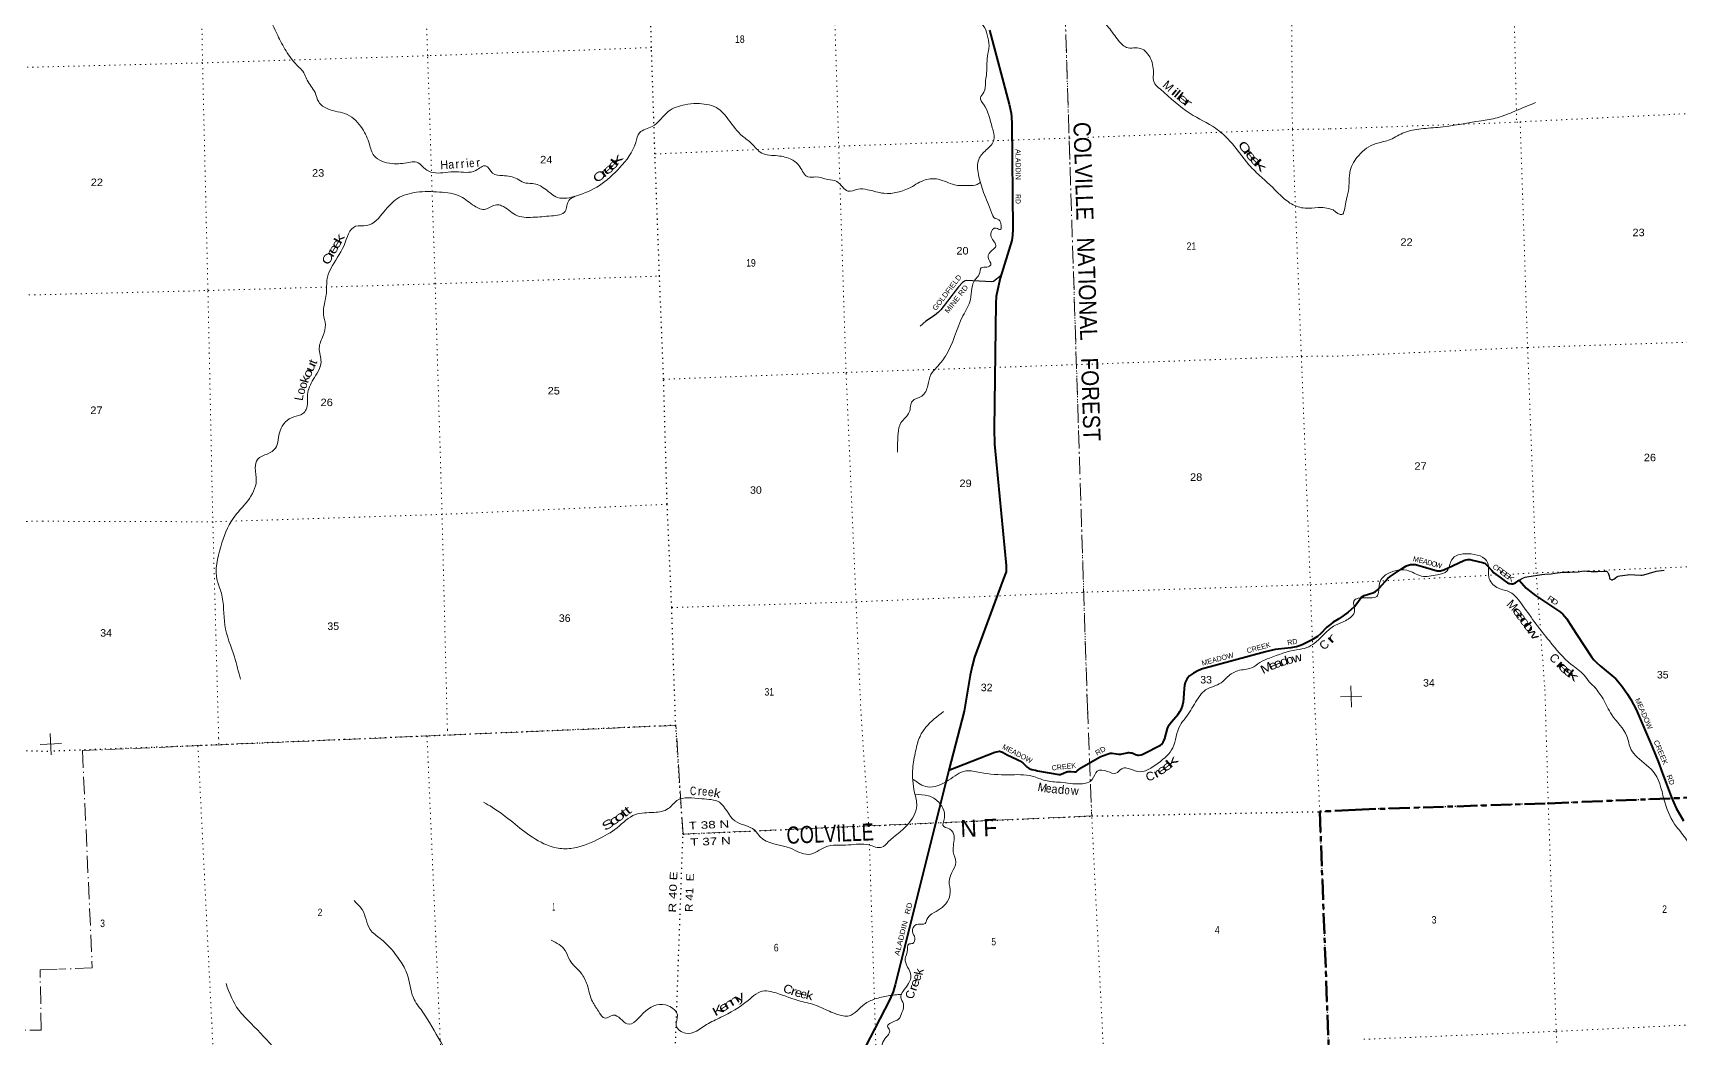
# Model space of a CAD drawing. Header units: feet. Extents: x 727543 to 978287, y 379550 to 572970.
# Drawn here: x 791035 to 829550, y 466786 to 490263 of the extents above; entities that cross this region are included whole.
import ezdxf
from ezdxf.enums import TextEntityAlignment as Align

# ---------------------------------------------------------------- set-up
doc = ezdxf.new("R2010")
doc.units = ezdxf.units.FT
doc.header["$LTSCALE"] = 80
for name, pattern in [('DOT_DASHED', [7.7, 5, -1.2, 0.3, -1.2]), ('DOTTED', [1.5, 0.3, -1.2]), ('LONG_DASH_SHORT_DASH', [9.9, 6, -1.2, 1.5, -1.2])]:
    doc.linetypes.add(name, pattern=pattern)
for name, color, linetype, lineweight in [('11', 7, 'LONG_DASH_SHORT_DASH', 60), ('26', 7, 'Continuous', 40), ('29', 7, 'Continuous', 25), ('39', 7, 'Continuous', 13), ('4', 7, 'Continuous', 13), ('44', 7, 'DOT_DASHED', 13), ('6', 7, 'DOTTED', 25), ('7', 7, 'DOTTED', 13)]:
    doc.layers.add(name, color=color, linetype=linetype, lineweight=lineweight)
for name, color, linetype in [('27', 7, 'Continuous'), ('30', 7, 'Continuous'), ('41', 7, 'Continuous')]:
    doc.layers.add(name, color=color, linetype=linetype)

msp = doc.modelspace()

# ---------------------------------------------------------------- linework, layer by layer
at = {"layer": '11'}
for points in [[(821975.91, 472102.49), (826487.96, 472250.54), (831852.9, 472467.31), (837131.86, 472699.43), (837024.85, 475314.86)], [(821975.91, 472102.49), (821143.51, 472056.31), (822353.83, 440198.07), (823165.98, 440220.41)]]:
    msp.add_lwpolyline(points, dxfattribs=at)
at = {"layer": '26'}
msp.add_line((812824.27, 474409.41), (812466.46, 473026.82), dxfattribs=at)
for points in [[(813419.64, 490331.18), (813874.42, 488595.59), (813924.06, 488385.84), (813934.73, 488302.93), (813941.37, 488137.96), (813962.06, 485673.21), (813952.34, 485525.42), (813939.59, 485413.09), (813669.49, 484528.84), (813605.05, 484251.23), (813574.85, 484100.14), (813565.18, 483946.75), (813522.54, 481003.25), (813535.49, 480647.92), (813808.76, 477808.28), (813804.43, 477662.4), (813737, 477486.86), (813068.23, 475664.96), (813008.46, 475459.49), (812961.12, 475248.61), (812824.27, 474409.41)], [(821804.15, 476722.49), (821954.3, 476850.85), (822011.69, 476923.39), (822050.28, 476980.08), (822108.36, 477059.41), (822141.58, 477089.64), (822178.84, 477111.98), (822386.68, 477173.92), (822437.61, 477198.45), (822488.96, 477237.74), (822541.98, 477292.63), (822732.27, 477505.56), (822788.01, 477555.11), (823047.63, 477722.92), (823156.54, 477793.89), (823189.13, 477811.96), (823216.95, 477821.09), (823269.22, 477833.81), (823315.88, 477836.96), (823345.67, 477836.24), (823380.07, 477833.18), (823405, 477826.39), (823493.09, 477805.4), (823891.14, 477690.11), (823921.54, 477684.33), (823944.19, 477684.33), (823968.36, 477687.35), (824047.84, 477713.85), (824262.52, 477810.4), (824512.78, 477928.42), (824561.17, 477943.52), (824607.99, 477951.07), (824660.85, 477948.05), (824716.39, 477939.67), (824947.07, 477883.82), (824977.27, 477876.27), (825008.99, 477862.67), (825013.52, 477858.13), (825022.59, 477852.09), (825039.2, 477835.46), (825060.34, 477812.79), (825167.74, 477690.83), (825217.42, 477640.51), (825355.05, 477537.76), (825477.95, 477441.78), (825533.43, 477408.63), (825576.13, 477391.91), (825589.72, 477388.89), (825628.99, 477385.87), (825659.2, 477385.87), (825680.34, 477391.91), (825698.47, 477397.96), (825719.25, 477409.14), (825805.89, 477464.62)], [(825805.89, 477464.62), (825975.82, 477283.34), (826047.9, 477221.13), (826187.99, 477108.81), (826775.02, 476718.12), (826830.94, 476669.62), (826877.44, 476621.63), (826924.49, 476561.76), (827005.27, 476441.59), (827159.73, 476198.19), (827501.08, 475672.43), (827553.3, 475606.12), (827617.01, 475544.22), (827707.7, 475467.46), (828072.59, 475159.58), (828117.33, 475106.67), (828215.16, 474983.24)], [(821804.15, 476722.49), (821694.08, 476631.34), (821589.53, 476561.28), (821459.27, 476485.29), (821399.35, 476443.35), (821307.85, 476367.97), (821160.95, 476210.16), (821088.63, 476148.52), (820952.23, 476061.74), (820749.77, 475964.92), (820689.51, 475942.14), (820598.44, 475912.65), (820542.19, 475899.25), (820468.3, 475886.2), (820171.19, 475857.71), (820097.53, 475848.33), (819876.54, 475793.38), (818379.18, 475385.98), (818289.14, 475351.09), (818186.32, 475297.53), (818099.3, 475233.74), (818044.35, 475166.2), (817996.62, 475074.52), (817977.38, 475005.38), (817967.78, 474933.41), (817947.04, 474598.25)], [(828215.16, 474983.24), (828343.54, 474802.92), (828419.42, 474681.91), (828543.62, 474447.22), (828922.23, 473571.38), (829078.72, 473186.86), (829131.28, 473030.37), (829370.06, 472384.7), (829484.31, 472135.91), (829653.72, 471842.64)], [(812466.46, 473026.82), (813537.6, 473443.62), (813619.23, 473465.2), (813651.32, 473466.66), (813676.33, 473462.02), (813718.41, 473447.68), (813828.1, 473385.85), (814049.33, 473283.52), (814127.53, 473241.17), (814169.83, 473216.36), (814193.34, 473197), (814300.38, 473095.23), (814324.25, 473077.75), (814342.67, 473066.77), (814358.72, 473059.47), (814404.66, 473044.15), (814492.91, 473022.25), (814542.32, 473011.69), (815037.3, 472926.29), (815067.92, 472924.76), (815082.51, 472927.75), (815096.37, 472932.86), (815199.2, 472978.83), (815217.43, 472985.93), (815230.56, 472990.51), (815245.5, 472993.06), (815269.2, 472995.62), (815301.66, 472997.44), (815326.15, 472995.33), (815402.66, 472986.86), (815415.78, 472986.13), (815431.35, 472988.45), (815449.33, 472996.35), (815464.65, 473008.03), (815514.24, 473052.54), (815531.95, 473064.28), (815992.27, 473331.66), (816023.78, 473348.13), (816060.1, 473363.04), (816219.44, 473418.86), (816237.67, 473423.97), (816255.55, 473425.97), (816269.76, 473426.89), (816287.99, 473425.43), (816431.29, 473402.44), (816468.33, 473400.16), (816492.55, 473401.71), (816522.45, 473406.09), (816640.91, 473433.75), (816662.11, 473436.38), (816678.51, 473437.47), (816714.61, 473434.19), (816749.25, 473427.98), (816773.68, 473421.77), (816789.01, 473416.67), (816834.58, 473394.42), (816864.11, 473383.83), (816883.44, 473379.82), (816913.13, 473379.45), (816966.21, 473385.29), (816984.81, 473389.31), (817003.41, 473397.7), (817036.95, 473413.75), (817416.9, 473614.42), (817437.32, 473629.01), (817455.89, 473648.7), (817479.62, 473681.55), (817495.66, 473710.74), (817516.72, 473769.79), (817584.24, 474000.2), (817605.77, 474052.98), (817623.28, 474083.63), (817676.33, 474154.58), (817830.14, 474337.13), (817872.69, 474395.95), (817887.27, 474417.84), (817909.15, 474461.62), (817929.57, 474521.46), (817947.04, 474598.25)], [(812466.46, 473026.82), (811205.62, 468007), (811160.09, 467843.36), (811085.15, 467661.8), (810393.95, 466325.09)]]:
    msp.add_lwpolyline(points, dxfattribs=at)
at = {"layer": '29'}
for points in [[(813687.91, 484589.13), (813512.02, 484448.37), (813452.25, 484440.1), (813324.26, 484451.77), (812873.19, 484473.94), (812831.91, 484460.69), (812788.02, 484431.33), (812693.08, 484326.34), (812281.21, 483792.09), (812222.87, 483731.24), (812128.33, 483659.13), (811926.88, 483520.55), (811791.2, 483410.58)], [(825805.89, 477464.62), (825849.56, 477492.59), (825912.94, 477526.42), (825947.67, 477538.51), (825984.92, 477547.93), (826342.49, 477603.04), (826406.06, 477608.78), (826556.19, 477614.64), (826644.7, 477628.43), (826770.06, 477651.1), (826818.39, 477657.14), (826993.09, 477654.37), (827189.18, 477666.97), (827276.06, 477679.85), (827333.45, 477682.87), (827393.86, 477679.85), (827435.37, 477677.54), (827491.39, 477672.01), (827641.04, 477667.2), (827797.86, 477679.06), (827832.21, 477680.19), (827851.85, 477675.66), (827868.46, 477665.83), (827886.59, 477645.43), (827901.38, 477617.79), (827913.02, 477571.38), (827920.57, 477524.53), (827924.34, 477511.68), (827930.39, 477501.86), (827943.98, 477489.77), (827959.84, 477481.46), (827972.68, 477477.68), (827980.23, 477477.68), (827990.05, 477478.43), (827999.2, 477481.76), (828021.01, 477491.28), (828093.5, 477545.69), (828110.12, 477555.51), (828123.71, 477561.55), (828162.23, 477569.87), (828340.46, 477596.94), (828374.05, 477598.21), (828653.09, 477584.23), (828688.26, 477587.02), (828722.57, 477594.81), (828992.14, 477674.59), (829015.58, 477680.19), (829201.29, 477700.19)]]:
    msp.add_lwpolyline(points, dxfattribs=at)
at = {"layer": '39'}
for points in [[(814129.47, 503222.31), (814208.4, 503105.6), (814365.63, 503007.75), (814445.6, 503036.79), (814457.32, 502931.95), (814670.81, 502787.45), (814735.73, 502490.13), (814954.66, 502422.72), (815235.65, 502199.57), (815300.7, 502015.59), (815387.93, 501834.4), (815620.11, 501617.67), (815790.81, 501188.37), (815762.37, 501074.06), (815841.72, 500827.83), (815788.88, 500599.35), (815568.01, 500488.6), (815498.85, 500380.99), (815451.1, 500181.03), (815562.8, 500111.98), (815679.44, 500134.18), (815695.13, 500031.49), (815559.68, 499557.33), (815500.15, 499288.15), (815464.05, 498985.36), (815392.74, 498646.96), (815189.65, 498372.88), (814943.55, 498054.82), (814957.85, 497933.88), (814940.56, 497730.9), (814856.35, 497531.71), (814954.45, 497387.32), (815064.91, 497002.51), (814981.74, 496772.99), (814954.7, 496559.56), (814934.83, 496372.69), (814954.44, 495980.73), (814841.29, 495798.76), (814472.9, 495504.87), (814259.76, 495463.19), (814154.91, 495334.13), (814029.48, 495214.49), (814071.53, 495110.68), (814086.45, 494971.54), (814190.55, 494888.07), (814280.5, 494745.42), (814305.88, 494655.21), (814389.13, 494530.55), (814347.87, 494318.66), (814205.03, 493882.7), (814082.67, 493791.49), (813972.51, 493698.68), (814002.5, 493475.06), (814012.07, 493139.42), (813992.49, 492885.77), (813867.55, 492810.67), (813604.43, 492692.4), (813580.73, 492558.01), (813653.52, 492443.11), (813538.48, 492374.42), (813346.54, 492305.13), (813139.83, 492136.16), (812931.16, 491847.72), (812946.51, 491579.07), (812885.94, 491340.21), (812790.85, 491104.22), (812907.01, 490847.1), (812988.39, 490659.64), (813269.3, 490438.51), (813363.85, 490221.13), (813405.21, 489961.46), (813369.03, 489719.39), (813343.81, 489277.32), (813321.23, 489110.59), (813286.87, 488874.65), (813202.16, 488748.3), (813272.03, 488600.92), (813481.43, 488047.46), (813521.46, 487767.51), (813341.52, 487526.59), (813162.9, 487305.97), (813156.78, 486955.63), (813278.67, 486532.75), (813462.82, 486065.45), (813552.63, 485926.85), (813616.15, 485904.73), (813680.16, 485809.77), (813669.01, 485663.67), (813574.6, 485700.92), (813488.64, 485669.65), (813452.59, 485599.61)], [(812919.58, 491454.89), (813417.07, 491435.25), (813766.1, 491410.73), (814093.24, 491199.27), (814442.62, 490988.58), (814854.96, 490713.24), (815622.11, 490597.76), (816034.65, 490551.12), (816208.41, 490385.02), (816431.25, 490087.03), (816625.15, 489923.64), (816949.84, 489900.32), (817184.82, 489661.43), (817250.51, 489283.18), (817258.05, 489123.55), (817414.02, 488944.71), (818111.74, 488377.55), (818706.62, 488033.56), (819040.81, 487735.32), (819487.12, 487179.82), (819780.52, 486890.31), (820018.9, 486669.75), (820280.72, 486415.58), (820556.47, 486226.65), (820884.59, 486162.97), (821177.41, 486183.09), (821350.39, 486156.61), (821455.96, 486130.15)], [(796465.89, 490840.39), (796739.22, 490252.68), (796929.99, 489886.8), (797176.54, 489547.11), (797391.64, 489297.42), (797453.14, 489157.85), (797635.2, 488868.58), (797721.73, 488648.91), (797931.74, 488488.09), (798389.81, 488353.97), (798743.31, 488024), (798907.66, 487661.26), (799018.18, 487391.81), (799437.49, 487207.79), (799831.28, 487235.4), (799978.53, 487250.54), (800248.36, 487057.37), (800683.63, 486997.34), (800937.98, 487018.17), (801400.44, 487050.15), (801625.49, 487157), (801791.37, 486984.56), (802026.19, 486925.79), (802368.87, 486850.46), (802521.71, 486762.58), (802720.76, 486743.07), (803010.39, 486621.4), (803310.97, 486417.13), (803751.05, 486452.39), (804289.14, 486697.44), (804766.65, 487114.46), (805139, 487703.98), (805228.38, 487929.66), (805524.97, 488075.38), (805905.42, 488430.4), (806290.83, 488583.21), (806571.25, 488610.99), (806796.66, 488590.35), (807025.91, 488517.23), (807311.01, 488233.5), (807640.04, 487850.07), (807850.47, 487677.13), (808086.9, 487454.48), (808461.59, 487390.37), (808786.49, 487302.29), (808980.67, 487130.82), (809166.91, 486896.33), (809353.21, 486894.6), (809632.44, 486839.36), (809842.72, 486787.85), (810105.51, 486564.08), (810342.84, 486608.61), (810563.86, 486597.94), (810947.33, 486513.88), (811568.12, 486650.44), (811914.21, 486828.21), (812215.34, 486842.53), (812594.35, 486711.78), (812932.99, 486695), (813128.41, 486721.91), (813205.75, 486770.12)], [(821455.96, 486130.15), (821658.86, 486016.48), (821753.44, 486303.39), (821816.19, 486574.96), (821857.26, 487048.18), (822054.7, 487399.61), (822459.44, 487675.66), (822752.14, 487753.23), (823082.03, 487919.23), (823461.13, 488014.15), (823905.02, 488054.77), (824923.67, 488209.66), (825291.55, 488279.88), (825704.94, 488432.75), (826187.42, 488632.7)], [(795890.3, 475149.9), (795748.68, 475675.32), (795526.79, 476414.55), (795444.21, 477164.61), (795349.17, 477454.83), (795429.04, 478248.89), (795719.88, 478912.53), (796061.92, 479324.93), (796260.33, 479793.15), (796237.72, 480095.96), (796287.71, 480289.93), (796532.07, 480423.75), (796707.77, 480553.21), (796817.14, 480961.72), (796943.68, 481166.4), (797137.85, 481288.39), (797353.84, 481364.57), (797429.48, 481460.25), (797462.03, 481807.45), (797595.6, 482160.11), (797775.67, 482573.06), (797734.24, 482893.44), (797823.34, 483185.9), (797877.43, 483436.68), (797834.54, 483682.13), (797900.76, 484168.09), (797920.96, 484520.94), (798005.87, 484758.6), (798315.27, 485295.37), (798583.26, 485741.68), (798843.81, 485758.67), (799251.53, 486086.29), (799564.91, 486390.45), (800013.28, 486537.3), (800545.46, 486543.33), (801043.07, 486436.86), (801364.42, 486217.11), (801626.16, 486141.04), (801879.66, 486244.82), (802001.89, 486222.68), (802327.15, 486007.11), (802731.88, 485952.11), (803167.99, 485985.21), (803488.21, 486091.27), (803570.61, 486343.02), (803725.97, 486443.19)], [(813452.59, 485599.61), (813456.22, 485494.49), (813565.14, 485271.54), (813487.05, 485187.92), (813383.8, 485012.36), (813448.44, 484840.52), (813357.18, 484786.81), (813222.13, 484770.05), (813176.61, 484622.78), (813073.92, 484489.75), (813005.67, 484297.17), (812970.4, 484028.82), (812795.27, 483648.42), (812388.49, 482707.6), (812178.99, 482443.42), (812045.06, 482276.94), (811975, 482019.54), (811829.71, 481771.71), (811611.07, 481654.96), (811538.99, 481397.49), (811345.11, 481150.03), (811278.81, 480900.86), (811263.7, 480459.14)], [(821809.37, 476556.25), (821958.67, 476728.93), (821940.71, 476978.19), (822219.78, 477056.38), (822475.87, 477084.02), (822553.88, 477435.1), (822656.13, 477570.46), (822904.94, 477684.88), (823177.65, 477700.99), (823524.99, 477561.93), (823896.25, 477595.83), (824124.95, 477687.23), (824225.64, 477937.94), (824610.87, 478085.72), (825071.46, 477879.06), (825110.48, 477500.79), (825323.2, 477279.85), (825587.71, 477190.38), (825893.16, 476871.62), (826515.04, 476048.24), (827027.45, 475500.23), (827330.49, 475246.16), (827455.88, 475086.79), (827596.38, 474945.94)], [(818236.8, 474613.11), (818473.82, 474902.83), (818834.41, 475070.97), (818985.56, 475207.69), (819229.58, 475351.62), (819547.16, 475417.1), (819743.21, 475543.2), (819966.31, 475647.96), (820601.39, 475839.65), (820842.49, 475892.41), (821019.09, 475995.58), (821236.89, 476195.28), (821462.92, 476391.22), (821672.15, 476487.41), (821811.46, 476557.3)], [(827588.63, 474957.09), (827770.68, 474695.17), (827974.86, 474320.24), (828328.67, 473824.42), (828428.94, 473503.66), (828566.78, 473331.82), (828984.52, 472941.62), (829221.64, 472255.22), (829490.92, 471703.38), (829724.14, 471400.3), (829952.35, 470945.64), (830262.02, 470569.08), (830927.14, 470005.58), (831302.2, 469746.8), (831515.11, 469616.46), (831720.15, 469524.14), (831964.95, 469534.4), (832215.09, 469474.25), (832555.31, 469266.49), (832990.94, 468969.89), (833217.19, 468900.66), (833440.03, 468774.77), (833653.21, 468466.82), (833884.77, 468413.96), (834192.55, 468249.25), (834574.09, 468025.06), (834922.2, 467950.84), (835081.32, 468058.44), (835239.46, 468143.79), (835450.03, 468106.19), (835690.75, 468073.9), (835941.6, 467912.85), (836431.1, 467505.48), (836630.99, 467350.37), (836758.74, 467349.67), (836870.7, 467382.63), (837153.47, 467275.4), (837436.43, 467164.14), (837658.35, 467100.78)], [(818236.96, 474613.31), (818000.78, 474248.55), (817875.61, 474074.12), (817704.28, 473552.06), (817363.36, 473191.86), (816883.13, 472994.61), (816629.46, 473076.58), (816512.77, 473060.27), (816375.03, 472954.18), (816173.29, 472997.54), (815938.53, 473003.31), (815822.09, 472810.98), (815550.86, 472706.18), (815074.41, 472741.75), (814719.05, 472783.66), (814418.13, 472886.2), (813862.99, 472916.93), (813195.7, 472973.99), (812864.86, 473008.69), (812458.13, 472791.81), (811962.32, 472634.47), (811632.84, 472810.55)], [(812338.72, 474394.5), (811928.43, 474029.32), (811790.5, 473815.99), (811687.58, 473472.4), (811619.43, 473061.26), (811663.83, 472500.38), (811713.15, 472196.63), (811498.82, 471745.86), (811048.06, 471347.34), (810896.84, 471222.56), (810593.56, 471278.48), (810116.39, 471277.59), (809572.23, 471227.78), (809385.81, 471126.02), (809179.99, 471057.96), (808758.4, 471198.67), (808044.83, 471474.61), (807922.34, 471619.95), (807457.31, 471844.09), (807096.1, 472274.26), (806684.7, 472356.66), (806103.9, 472313.63), (805898.31, 472126.21), (805571.9, 472037.65), (805132.9, 471987.55), (804703.11, 471680.82), (804248, 471403.54), (803624.61, 471195.1), (803280.29, 471211.11), (802725.54, 471456.32), (802259.99, 471807.9), (801784.41, 472157.1), (801577.82, 472279.2)], [(811672.8, 472453.18), (811983.85, 472428.87), (812227.95, 472275.74), (812350.36, 471851.18), (812326.15, 471737.01), (812487.07, 471647.68), (812587.86, 471487.4), (812566.66, 471120.43), (812630.1, 470873.83), (812537.62, 470633.8), (812472.32, 470425.09), (812497.76, 470167.02), (812264.88, 469782.37), (812070.82, 469668.19), (811952.35, 469532.44), (811913.06, 469444.03), (811697.78, 469414.08), (811612.63, 469251.19), (811670.58, 469101.52), (811622.5, 468976.38), (811534.01, 468963.1), (811492.38, 468781.34), (811445.22, 468620.01), (811576.86, 468220.07), (811397.63, 467861.61), (811339.96, 467721.96), (811402.38, 467560.31), (811367.15, 467358.75), (811289.72, 467206.25), (811112.82, 467121.02), (811032.93, 467037.23), (811076.44, 466951.79), (810970.6, 466745.67), (810910.3, 466397.54), (810945.76, 466198.5), (810834.87, 466020.53), (810860.58, 465867.68), (810984.73, 465732.52), (810973.23, 465545.97), (810978.6, 465339.78), (810819.12, 465107.47), (810843.6, 464932.32), (810845.86, 464813.03), (811049.71, 464654.42), (811011.11, 464377.87), (811032.15, 464129.76), (810823.31, 463976.61), (810676.56, 463896.5), (810565.72, 463829.82), (810429.35, 463741.99), (810290.26, 463560.99), (810125.42, 463421.55), (809985.9, 463252.68), (810107.39, 463078.97), (810052.76, 462854.46), (809983.77, 462692.15), (809715.85, 462607.71), (809543.2, 462573.21), (809320.3, 462417.54), (809006.8, 462307.18), (808717.2, 462094.5), (808368.94, 461995.04), (807823.86, 461858.19), (807293.14, 461659.13), (806934.46, 461399.46), (806584.87, 461055.14), (806372.81, 460822.97), (806037.24, 460369.9), (805763.65, 460161.83), (805450.52, 459984.72), (805113.42, 459630.73), (804569.77, 459228.89), (804151.43, 458997.43), (803586.34, 458685.87), (803186.8, 458550.18), (802961.45, 458406.56), (802641.43, 458083.53), (802406.91, 457969.93), (802223.53, 457839.95), (801941.39, 457813.67), (801302.5, 457924.35), (801172.53, 457939.94), (801020.89, 457770.63), (800747.01, 457570.64), (800800.26, 457439.01), (800964.45, 457258.74), (800917.1, 457056.75), (800851.94, 456900.65), (800648.96, 457035.01), (800364.92, 457117.92), (800056.36, 457208.05)], [(802467.21, 462363.21), (802427.71, 462798.2), (802496.78, 463239.72), (802628.55, 464300.58), (802553.1, 464712.65), (802439.47, 464892.71), (802081.84, 465110.57), (801542.05, 465558.63), (801033.12, 466048.27), (800576.02, 466671.27), (800143.86, 467388.24), (799936.37, 467704.54), (799793.31, 468253.8), (799622.02, 468575.44), (799162.78, 469089.11), (798924.66, 469301.13), (798736.04, 469767.83), (798619.96, 469903.28), (798548.4, 469981.65)], [(803161.65, 469052.08), (803487.77, 468810.84), (803594.92, 468586.04), (803860.76, 468277.9), (803999.72, 468011.75), (804125.22, 467613.61), (804266.63, 467392.06), (804426.13, 467229.83), (804611.76, 467297.17), (804936.57, 467092.3), (805374.44, 467399.31), (805900.05, 467515.23), (806114.3, 467292.24), (806086.44, 467054.52), (806307.17, 466876.28), (806797.42, 467075.91), (807130.95, 467247.68), (807767.87, 467642.74), (808152.09, 467866.91), (808347.19, 467839.49), (808942.82, 467638.24), (809318.39, 467540.39), (809494.89, 467467.8), (809852.14, 467316.69), (810134.37, 467284.3), (810488.73, 467551.91), (810735, 467676.04), (811047.86, 467747.93), (811361.62, 467789.19)], [(795552.88, 468035.35), (795850.08, 467416.74), (796140.37, 467103.4), (796715.96, 466502.85), (797052.62, 466193.19), (797581.86, 465813.54), (798009.61, 465557.72), (798408.05, 465047.94), (798553.96, 464644.46), (798717.92, 464526.91), (799030.95, 464424.8), (799315.27, 464390.46), (799510.96, 464290.23), (799826.86, 463939.36), (800267.08, 463335.99), (800698, 463047.91), (801403.61, 462880.94), (801939.38, 462713.96), (802226.45, 462602.83), (802421.72, 462458.07), (802549.3, 462114.64), (802679.17, 461876.49), (802787.58, 461504.04), (802908.72, 461283.79), (802969.63, 461051.27), (802914.68, 460666.9), (802976.06, 460308.96), (803057.17, 460077.16), (803263.19, 459914.57), (803660.5, 459661.71), (804044.01, 459511.55), (804256, 459407.85), (804425.29, 459310.72), (804650.25, 459275.89)]]:
    msp.add_spline(points, degree=3, dxfattribs=at)
at = {"layer": '4'}
for p, q in [((821868.19, 474996.67), (821887.1, 474497.03)), ((821868.19, 474996.67), (821887.1, 474497.03)), ((821868.19, 474996.67), (821887.1, 474497.03)), ((822127.47, 474756.3), (821627.83, 474737.39)), ((822127.47, 474756.3), (821627.83, 474737.39)), ((822127.47, 474756.3), (821627.83, 474737.39)), ((791441.85, 473887.09), (791460.07, 473387.42)), ((791441.85, 473887.09), (791460.07, 473387.42)), ((791441.85, 473887.09), (791460.07, 473387.42)), ((791700.8, 473646.37), (791201.13, 473628.15)), ((791700.8, 473646.37), (791201.13, 473628.15)), ((791700.8, 473646.37), (791201.13, 473628.15))]:
    msp.add_line(p, q, dxfattribs=at)
at = {"layer": '44'}
for points in [[(820691.17, 506676.23), (819951.54, 506662.55), (820304.21, 497352.01), (818968.84, 497294.85), (818904.37, 499935.27), (817597.43, 499875.59), (817658.66, 498553.72), (816295.77, 498497.91), (816376.14, 495835.47), (815024.56, 495741.04), (815706.21, 474515.5)], [(815706.21, 474515.5), (815807.86, 471955), (806245.2, 471531.63), (806079.86, 474073.35), (792194, 473483.52), (792423.09, 468404.68), (791638.63, 468371.62)], [(788598.79, 473535.4), (790201.34, 473498.68), (790075.66, 469582.19), (788470.54, 469553.16), (788499.55, 466921.68), (791228.78, 466948.89), (791202.5, 468359.23), (791638.63, 468371.62)]]:
    msp.add_lwpolyline(points, dxfattribs=at)
at = {"layer": '6'}
msp.add_line((788598.79, 473535.4), (791457, 473468.66), dxfattribs=at)
for points in [[(806069.96, 474165.16), (805982.18, 476828.14), (805874.5, 479242.99), (805791.83, 482164.66), (805694.33, 484577.84), (805589.63, 487434), (805507.81, 489920.57), (805433.09, 492729.17), (805302.67, 495274.8), (805166.39, 498048.93), (805029.21, 500614.56), (804800.79, 505704.9), (804808.72, 506178.76), (804711.4, 510990.23), (804698.34, 511485.63), (804610.77, 516366.24), (804623.3, 516824.07), (804461.74, 520187.94)], [(806520.62, 439411.93), (806587.84, 444749.7), (806455.15, 449967.02), (806456.36, 450045.97), (806318.38, 455410.8), (806165.76, 460732.61), (806047.84, 466045.55), (806245.2, 471531.63), (806079.86, 474063.84), (806069.96, 474165.16)], [(806079.86, 474073.35), (800255.43, 473822.3), (794903.42, 473597.64), (791457, 473468.66)], [(852402.38, 473313.53), (847705.44, 473145.01), (842408.78, 472916.75), (837131.86, 472699.43), (831843.48, 472467.48), (826489.67, 472248.89), (821975.91, 472102.49)], [(806245.2, 471531.63), (810592.23, 471723.77), (815807.86, 471955), (821143.51, 472056.31), (821975.91, 472102.49)]]:
    msp.add_lwpolyline(points, dxfattribs=at)
at = {"layer": '7'}
for p, q in [((821778.77, 477408.29), (825327.31, 477592.34)), ((795380.68, 473778.21), (795386.44, 473618.63)), ((800256.22, 473824.73), (800601.65, 465844.67)), ((800732.7, 473971.31), (800734.68, 473842.96))]:
    msp.add_line(p, q, dxfattribs=at)
for points in [[(800732.7, 473971.31), (800607.35, 479006.51), (800447.53, 484396.7), (800269.3, 489733.64), (800082.22, 495092.54), (799931.4, 500398.04), (799812.25, 505431.39), (799758.4, 510859.6), (799414.73, 516180.77), (799184.32, 519996.24)], [(815706.21, 474515.5), (815620.38, 477186.44), (815448.2, 482505.67), (815279.65, 487803.06), (815111.11, 493026.45), (814893.54, 498447.77), (814551.43, 506537.65)], [(825176.34, 506750.27), (825445.64, 498859.57), (825626.12, 493531.62), (825750.98, 488175.3)], [(809217.19, 506367.7), (809552.2, 498249.24), (809723.87, 492867.55), (809889.89, 487590.91), (810060.37, 482302.28), (810293.4, 476961.14), (810410.17, 474323.74)], [(794516.17, 504859.99), (794664.03, 500226.32), (794903.81, 495041.25), (795003.96, 489561.99), (795129.47, 484227.3), (795244.88, 478833.57), (795380.68, 473778.21)], [(820323.34, 496983.1), (820469.23, 493325.44), (820503.13, 488005.84), (820712.66, 482700.33), (820923.3, 477362.47), (821018.85, 474714.96)], [(805507.81, 489920.57), (800291.68, 489730.36), (795003.96, 489561.99), (790884.91, 489458.26)], [(821384.54, 488017.85), (825750.98, 488175.3), (825831.62, 488184.34), (831132.38, 488444.09), (836535.43, 488627.49)], [(815715.91, 487821.2), (820503.13, 488005.84), (821384.54, 488017.85)], [(825831.62, 488184.34), (826006.03, 482910.83), (826206.72, 477638.29), (826410.72, 474915.76)], [(805589.63, 487434), (809889.05, 487615.17), (815277.22, 487804.28), (815320.36, 487805.94)], [(791075.24, 484138.75), (795131.07, 484239.5), (800447.53, 484396.7), (805694.33, 484577.84)], [(775963.16, 483717.52), (779208.72, 483917.15), (784556.76, 484052.25), (789860.92, 484136.44), (791075.24, 484138.75)], [(836733.08, 483283.12), (831314.14, 483081.78), (826006.03, 482910.83), (821581.88, 482707.02)], [(805791.83, 482164.66), (810059.54, 482326.54), (815449.41, 482506.89), (820712.66, 482700.33), (821581.88, 482707.02)], [(805874.5, 479242.99), (800607.35, 479006.51), (795244.88, 478833.57), (791264.62, 478845.67)], [(791264.62, 478845.67), (790045.79, 478839.48), (784705.96, 478741.27), (779396.41, 478565.65), (776276.87, 478392.84)], [(825658.59, 477609.53), (826228.96, 477639.11), (831541.63, 477850.71), (836928.15, 477982.56)], [(805982.18, 476828.14), (810293.4, 476961.14), (815573.18, 477183.88), (820923.3, 477362.47), (821778.77, 477408.29)], [(826410.72, 474915.76), (826489.67, 472248.89), (826676.07, 466920.23), (826900.3, 461605.3), (827079.87, 456292.49), (827294.89, 451001.39), (827475.49, 445753.21), (827743.48, 440411.89)], [(817106.97, 439889.75), (816832.18, 445178.87), (816608.31, 450514.32), (816431.6, 455831.23), (816217.9, 461165.02), (816080.79, 466505.6), (815807.86, 471955), (815706.21, 474515.5)], [(821018.85, 474714.96), (821143.51, 472056.31), (821345.04, 466721.55), (821549.42, 461371.95), (821750.34, 456051.73), (821953.47, 450738.9), (822153.56, 445430.18), (822353.83, 440198.07)], [(810410.17, 474323.74), (810592.23, 471722.82), (810594.34, 471663.84)], [(795383.8, 460353.01), (795292.35, 465660.82), (794897.09, 473582.86)], [(810607.45, 471297.75), (810768.11, 466246.77), (810910.77, 460920.56), (811083.65, 455597.44), (811312.64, 450288.47), (811487.98, 444953.31), (811770.05, 439686.71)], [(822175.41, 466733.2), (826676.07, 466920.23), (832042.23, 467177.7), (837351.59, 467307.6)]]:
    msp.add_lwpolyline(points, dxfattribs=at)

# ---------------------------------------------------------------- texts
at = {"layer": '27'}
for s, rotation, p in [('ALADDIN', 270.481, (814024.16, 487547.38)), ('CREEK', 15.221, (819452.49, 475758.09)), ('MEADOW', 332.591, (813702.06, 473534.13))]:
    msp.add_text(s, height=120, rotation=rotation, dxfattribs=at).set_placement(p)
for s, rotation, width, p in [('RD', 270.481, 0.8, (814025.16, 486495.16)), ('RD', 10.016, 0.9, (820394.64, 475944.9)), ('MEADOW', 15.221, 0.95, (818398.53, 475466.08)), ('MEADOW', 293.888, 1.05, (828514.21, 474676.99)), ('RD', 30.15, 1.1, (815931.4, 473363.45)), ('CREEK', 292.619, 1.1, (828950.83, 473699.46)), ('CREEK', 6.211, 0.95, (814878.4, 473018.51)), ('RD', 290.295, 1.05, (829256.01, 472894.9)), ('ALADDIN   RD', 75.901, 1.2, (811302.64, 468680.61))]:
    msp.add_text(s, height=120, rotation=rotation, dxfattribs=dict(at, width=width)).set_placement(p)
for s, rotation, width, p in [('M', 348.322, 0.85, (823382.15, 477897.96)), ('A', 343.847, 1.05, (823599.95, 477845.19)), ('D', 343.847, 0.95, (823703.39, 477816.76)), ('O', 343.847, 0.9, (823804.41, 477788.33)), ('W', 343.847, 0.8, (823908.59, 477757.93)), ('R', 323.256, 1.4, (825326.6, 477650.77)), ('E', 322.012, 1.55, (825411.62, 477585.77)), ('E', 322.012, 1.55, (825494.09, 477525.54)), ('K', 322.616, 1.5, (825579.55, 477464.02)), ('R', 326.355, 1.35, (826518.6, 476973.5)), ('D', 326.355, 1.35, (826613, 476913.1))]:
    msp.add_text(s, height=120, rotation=rotation, dxfattribs=dict(at, width=width)).set_placement(p, align=Align.CENTER)
for s, rotation, p in [('E', 346.598, (823504.31, 477872.59)), ('C', 314.633, (825214.91, 477729.92))]:
    msp.add_text(s, height=120, rotation=rotation, dxfattribs=at).set_placement(p, align=Align.CENTER)
at = {"layer": '30'}
for s, width, p in [('GOLDFIELD', 1.1, (812468.15, 484156.96)), ('MINE RD', 1.15, (812689.66, 484004.22))]:
    msp.add_text(s, height=120, rotation=52.37, dxfattribs=dict(at, width=width)).set_placement(p, align=Align.CENTER)
at = {"layer": '41'}
for s, rotation, p in [('M', 318.772, (817533.34, 488946.53)), ('r', 4.7, (800972.44, 487099.51)), ('r', 5.013, (801095.11, 487107.85)), ('i', 8.013, (801213.6, 487118.48)), ('r', 7.102, (801463.72, 487135.45)), ('o', 77.802, (797397.91, 481869.38)), ('L', 79.713, (797357.11, 481726.9)), ('M', 314.465, (825578.73, 476815.98)), ('C', 42.398, (821313.57, 475885.3)), ('C', 312.886, (826562.92, 475575.85)), ('r', 357.204, (806631.76, 472438.1)), ('d', 354.822, (815082.58, 472473.97)), ('e', 346.664, (809050.18, 467695)), ('C', 74.032, (811657.17, 467753.07))]:
    msp.add_text(s, height=200, rotation=rotation, dxfattribs=at).set_placement(p, align=Align.CENTER)
for s, rotation, width, p in [('i', 318.772, 1.75, (817687.46, 488811.46)), ('l', 320.151, 1.6, (817747.9, 488763.13)), ('l', 320.151, 1.6, (817808.36, 488712.67)), ('e', 320.151, 1.85, (817889.98, 488644.57)), ('r', 322.167, 1.95, (817998.49, 488555.5)), ('C', 306.819, 1.5, (819301.54, 487533.24)), ('H', 3.491, 0.95, (800665.11, 487081.08)), ('a', 4.664, 0.9, (800830.39, 487090.27)), ('e', 3.899, 0.8, (801309.36, 487124.41)), ('e', 44.187, 2, (804675.62, 487120.87)), ('k', 48.648, 2.1, (804768.6, 487228.62)), ('r', 306.819, 1.9, (819389.71, 487419.5)), ('e', 308.331, 1.75, (819464.54, 487325.15)), ('e', 311.895, 1.9, (819572, 487206.12)), ('k', 314.734, 2.3, (819674.45, 487099.67)), ('C', 34.853, 1.45, (804334.91, 486826.81)), ('r', 37.963, 1.95, (804458.82, 486920.18)), ('e', 40.774, 1.85, (804563.65, 487010.13)), ('e', 59.806, 1.5, (798146.81, 485162.85)), ('e', 59.806, 1.5, (798220.61, 485286.91)), ('k', 61.704, 1.6, (798288.43, 485407.35)), ('C', 60.274, 1.3, (798010.98, 484928.89)), ('r', 60.274, 1.65, (798085.95, 485060.18)), ('t', 68.661, 1.15, (797677.56, 482540.29)), ('k', 74.71, 1.25, (797494.24, 482141.5)), ('o', 66.072, 1.3, (797555.93, 482267.98)), ('u', 66.072, 1.45, (797619.23, 482416.7)), ('o', 75.802, 1.05, (797445.9, 482004.59)), ('e', 310.44, 1.85, (825713.85, 476651.51)), ('a', 307.265, 1.8, (825787.53, 476548.03)), ('d', 306.081, 1.85, (825874.6, 476430.71)), ('o', 306.081, 1.65, (825955.55, 476325.14)), ('r', 42.637, 2.15, (821474.27, 476033.23)), ('w', 306.081, 1.65, (826058.23, 476178.72)), ('d', 16.731, 1.3, (820335.22, 475481.05)), ('o', 16.731, 1.1, (820467.46, 475518.13)), ('w', 15.505, 1.2, (820636.54, 475562.62)), ('M', 27.005, 1.25, (819941.85, 475330.18)), ('e', 23.304, 1.3, (820081.06, 475389.72)), ('a', 18.821, 1.25, (820195.89, 475434.26)), ('r', 314.7, 2.25, (826719.79, 475417.87)), ('e', 314.7, 2.05, (826799.39, 475334.86)), ('e', 318.551, 1.9, (826903.61, 475248.03)), ('k', 322.258, 1.95, (827006.71, 475165.58)), ('k', 41.665, 2.15, (817744.41, 473150.42)), ('C', 16.862, 1.05, (817204.03, 472790.34)), ('r', 27.33, 1.55, (817370.96, 472866.08)), ('e', 32.602, 1.55, (817497.16, 472955.04)), ('e', 37.108, 1.7, (817625.08, 473047.37)), ('C', 359.912, 0.75, (806481.84, 472441.46)), ('e', 355.716, 0.8, (806745.83, 472432.3)), ('k', 348.077, 1.15, (807024.52, 472388.01)), ('M', 348.717, 0.95, (814635.91, 472524.29)), ('e', 352.668, 0.9, (814790.35, 472503.6)), ('a', 353.879, 0.95, (814927.73, 472487.28)), ('o', 354.822, 0.8, (815225.23, 472460.83)), ('w', 356.64, 0.95, (815406.39, 472447.3)), ('e', 352.896, 0.9, (806886.18, 472417.25)), ('S', 32.351, 1.6, (804540.27, 471674.37)), ('c', 36.872, 1.9, (804688.15, 471777.86)), ('o', 37.921, 1.75, (804809.82, 471866.03)), ('t', 38.39, 1.7, (804926.17, 471949.43)), ('t', 38.001, 1.7, (805013.02, 472011.25)), ('k', 77.219, 1.15, (811861.68, 468292.9)), ('C', 341.007, 1.1, (808669.68, 467813.09)), ('r', 71.201, 1.3, (811716.16, 467900.04)), ('e', 70.11, 1.2, (811756.13, 468017.94)), ('e', 73.768, 1.1, (811808.56, 468157.66)), ('e', 31.593, 1.55, (807244.32, 467411.32)), ('n', 31.593, 1.65, (807363.69, 467484.75)), ('n', 32.026, 1.65, (807489.78, 467563.15)), ('y', 32.026, 1.65, (807620.46, 467643.09)), ('r', 340.857, 1.3, (808803.28, 467765.79)), ('e', 342.456, 1.15, (808920.94, 467729.32)), ('k', 346.354, 1.2, (809182.9, 467663.36)), ('K', 28.239, 1.45, (807110.87, 467327.7))]:
    msp.add_text(s, height=200, rotation=rotation, dxfattribs=dict(at, width=width)).set_placement(p, align=Align.CENTER)
at = {"layer": '44'}
for s, rotation, width, p in [('COLVILLE   NATIONAL   FOREST', 271.839, 0.9, (815378.37, 488174.12)), ('COLVILLE', 2.378, 0.8, (808674.86, 471302.31))]:
    msp.add_text(s, height=400, rotation=rotation, dxfattribs=dict(at, width=width)).set_placement(p)
msp.add_text('N F', height=400, rotation=2.378, dxfattribs=at).set_placement((812743.05, 471457.37))
at = {"layer": '6'}
for s, rotation, width, p in [('T 38 N', 2.535, 1.35, (806856.05, 471661.98)), ('T 37 N', 2.535, 1.35, (806892.4, 471274.79)), ('R 40 E', 87.94, 1.35, (806097.15, 470176.05)), ('R 41  E', 87.94, 1.15, (806483.58, 470157.4))]:
    msp.add_text(s, height=175, rotation=rotation, dxfattribs=dict(at, width=width)).set_placement(p, align=Align.CENTER)
at = {"layer": '7'}
for s, width, p in [('18', 0.85, (807576.13, 490030.6)), ('24', 1.1, (803045.91, 487213.31)), ('22', 1.1, (792532.1, 486682.94)), ('23', 1.1, (797708.83, 486902.71)), ('23', 1.1, (828602.68, 485510.68)), ('21', 0.85, (818139.86, 485191.79)), ('22', 1.1, (823173.74, 485285.85)), ('19', 0.85, (807835.41, 484799.27)), ('20', 1.1, (812783.99, 485082.52)), ('25', 1.1, (803221.83, 481809.85)), ('27', 1.1, (792521.55, 481353.87)), ('26', 1.1, (797908.69, 481537.47)), ('26', 1.1, (828867.74, 480248.65)), ('28', 1.1, (818251.18, 479790.66)), ('27', 1.1, (823501.84, 480048.24)), ('30', 1.05, (807950.6, 479488.19)), ('29', 1.1, (812856.81, 479645.04)), ('35', 1.05, (798061.67, 476304.41)), ('36', 1.05, (803477.45, 476493.57)), ('34', 1.05, (792746.73, 476148.2)), ('35', 1.05, (829168.58, 475170.21)), ('31', 0.85, (808263.31, 474770.12)), ('32', 1.05, (813349.8, 474872.76)), ('33', 1.05, (818483.99, 475053.64)), ('34', 1.05, (823697.64, 474981.34)), ('1', 0.4, (803221.21, 469744.36)), ('3', 0.85, (792664.26, 469357.43)), ('2', 0.85, (797752.57, 469614.3)), ('3', 0.85, (823818.33, 469441.05)), ('2', 0.85, (829210.91, 469689.38)), ('4', 0.85, (818745.81, 469203.88)), ('6', 0.85, (808426.08, 468790.23)), ('5', 0.85, (813514.6, 468930.83))]:
    msp.add_text(s, height=175, dxfattribs=dict(at, width=width)).set_placement(p, align=Align.CENTER)

doc.saveas('drawing.dxf')
